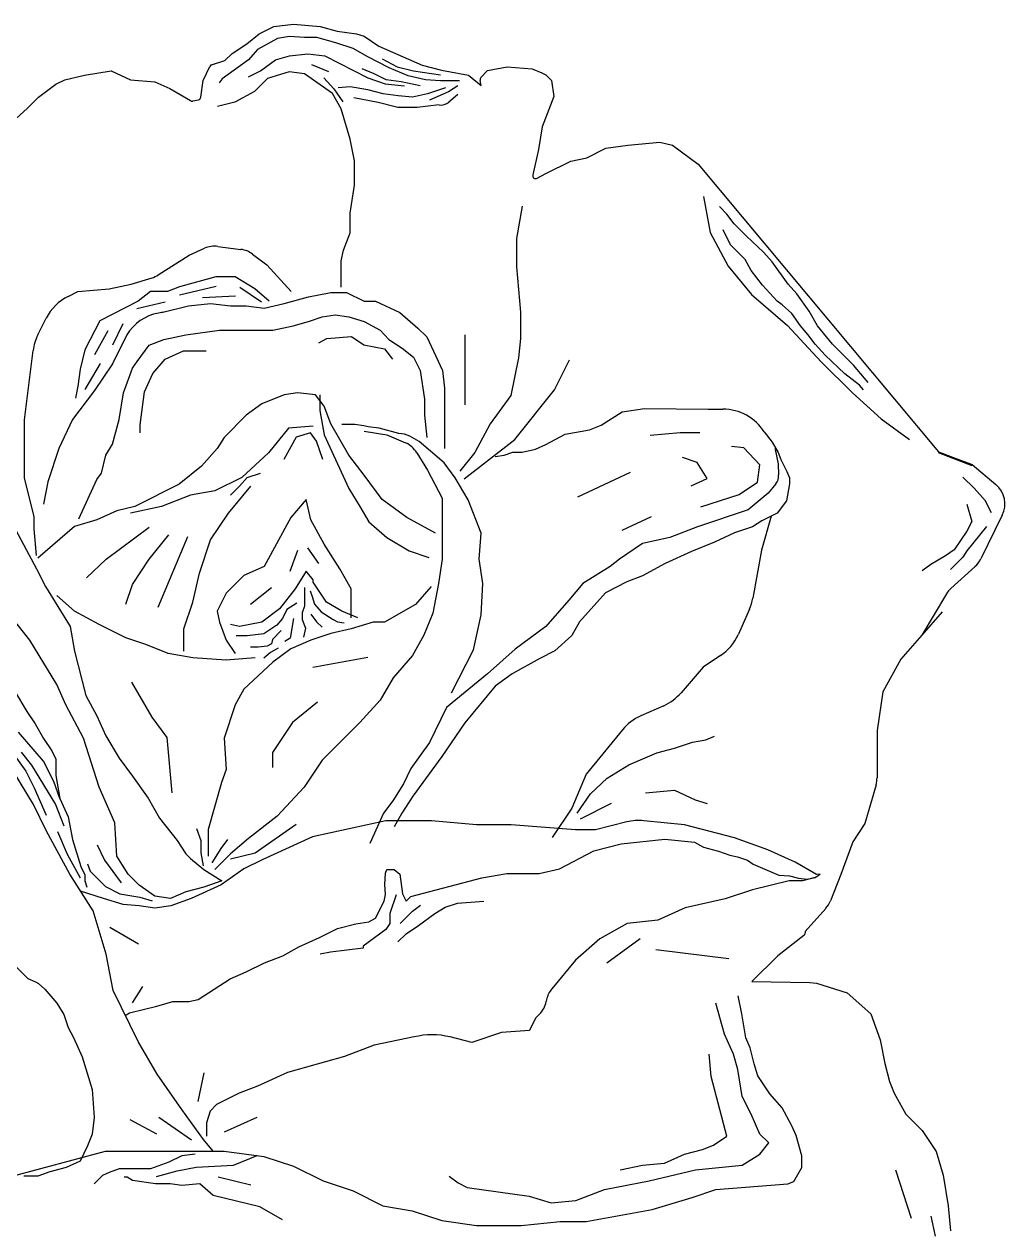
# Model space of a CAD drawing. Extents: x 0 to 2.83, y 0 to 4.95.
# Drawn here: x 1.059 to 2.656, y 2.834 to 4.798 of the extents above; entities that cross this region are included whole.
import ezdxf

# ---------------------------------------------------------------- set-up
doc = ezdxf.new("R2010")
doc.units = 0
doc.layers.add('WHITE', color=7, linetype='CONTINUOUS')

msp = doc.modelspace()

# ---------------------------------------------------------------- linework, layer by layer
at = {"layer": 'WHITE', "linetype": 'CONTINUOUS'}
for p, q in [((1.442, 4.7821), (1.465999, 4.793799)), ((1.465999, 4.793799), (1.4979, 4.7979)), ((1.4979, 4.7979), (1.541499, 4.7939)), ((1.541499, 4.7939), (1.5691, 4.7863)), ((1.4219, 4.765999), (1.442, 4.7821)), ((1.472, 4.7744), (1.4392, 4.7564)), ((1.4916, 4.777599), (1.472, 4.7744)), ((1.516, 4.776), (1.4916, 4.777599)), ((1.536, 4.776), (1.516, 4.776)), ((1.566799, 4.7676), (1.536, 4.776)), ((1.5691, 4.7863), (1.6007, 4.782199)), ((1.6007, 4.782199), (1.613, 4.7782)), ((1.613, 4.7782), (1.6367, 4.7621)), ((1.3982, 4.750299), (1.4219, 4.765999)), ((1.4392, 4.7564), (1.424399, 4.739999)), ((1.594799, 4.757999), (1.566799, 4.7676)), ((1.619199, 4.7448), (1.594799, 4.757999)), ((1.6367, 4.7621), (1.707299, 4.730999)), ((1.3645, 4.7315), (1.386399, 4.7385)), ((1.424399, 4.739999), (1.381999, 4.708799)), ((1.386399, 4.7385), (1.3982, 4.750299)), ((1.444, 4.722), (1.468799, 4.739999)), ((1.468799, 4.739999), (1.4916, 4.746399)), ((1.4916, 4.746399), (1.521199, 4.749599)), ((1.521199, 4.749599), (1.548799, 4.746399)), ((1.548799, 4.746399), (1.619199, 4.7104)), ((1.653599, 4.726799), (1.619199, 4.7448)), ((1.6424, 4.7416), (1.6668, 4.7284)), ((1.1259, 4.707399), (1.157699, 4.7147)), ((1.157699, 4.7147), (1.200999, 4.722)), ((1.200999, 4.722), (1.2328, 4.707399)), ((1.3506, 4.705999), (1.3616, 4.728899)), ((1.424399, 4.711999), (1.444, 4.722)), ((1.4908, 4.720399), (1.4556, 4.709599)), ((1.515599, 4.7168), (1.4908, 4.720399)), ((1.561599, 4.6848), (1.515599, 4.7168)), ((1.5556, 4.720399), (1.5276, 4.731599)), ((1.629199, 4.717199), (1.609599, 4.7252)), ((1.6488, 4.7072), (1.629199, 4.717199)), ((1.6848, 4.7136), (1.653599, 4.726799)), ((1.6668, 4.7284), (1.693199, 4.722)), ((1.693199, 4.722), (1.7372, 4.715199)), ((1.707299, 4.730999), (1.7387, 4.7231)), ((1.7387, 4.7231), (1.7826, 4.715)), ((1.7826, 4.715), (1.8033, 4.697899)), ((1.802999, 4.7108), (1.814, 4.722199)), ((1.814, 4.722199), (1.8459, 4.7283)), ((1.8459, 4.7283), (1.886399, 4.7251)), ((1.886399, 4.7251), (1.902199, 4.7189)), ((1.902199, 4.7189), (1.908499, 4.7156)), ((1.908499, 4.7156), (1.9182, 4.7059)), ((1.082599, 4.6788), (1.111199, 4.700099)), ((1.111199, 4.700099), (1.1259, 4.707399)), ((1.2328, 4.707399), (1.271999, 4.7038)), ((1.271999, 4.7038), (1.2967, 4.693299)), ((1.3471, 4.6792), (1.3506, 4.705999)), ((1.381999, 4.708799), (1.376799, 4.7024)), ((1.4556, 4.709599), (1.434399, 4.688399)), ((1.547199, 4.7104), (1.563599, 4.692399)), ((1.59, 4.6956), (1.570399, 4.693999)), ((1.619199, 4.6908), (1.59, 4.6956)), ((1.619199, 4.7104), (1.647199, 4.700799)), ((1.647199, 4.700799), (1.6784, 4.697599)), ((1.6732, 4.703999), (1.6488, 4.7072)), ((1.704399, 4.697599), (1.6732, 4.703999)), ((1.7128, 4.7072), (1.6848, 4.7136)), ((1.7372, 4.705599), (1.7128, 4.7072)), ((1.768399, 4.705599), (1.7372, 4.705599)), ((1.7652, 4.697599), (1.750399, 4.6876)), ((1.8033, 4.697899), (1.801699, 4.706299)), ((1.9182, 4.7059), (1.921599, 4.6802)), ((1.0649, 4.661099), (1.082599, 4.6788)), ((1.2967, 4.693299), (1.330199, 4.673399)), ((1.434399, 4.688399), (1.4024, 4.6708)), ((1.5756, 4.659999), (1.561599, 4.6848)), ((1.563599, 4.692399), (1.5784, 4.671199)), ((1.636, 4.6704), (1.5964, 4.677999)), ((1.644, 4.6844), (1.619199, 4.6908)), ((1.6684, 4.6812), (1.644, 4.6844)), ((1.691599, 4.6792), (1.6684, 4.6812)), ((1.715999, 4.6844), (1.691599, 4.6792)), ((1.745599, 4.693999), (1.715999, 4.6844)), ((1.750399, 4.6876), (1.7192, 4.674399)), ((1.765599, 4.683599), (1.7508, 4.6708)), ((1.921599, 4.6802), (1.902999, 4.630799)), ((1.0273, 4.6269), (1.0649, 4.661099)), ((1.333799, 4.6728), (1.343199, 4.6749)), ((1.4024, 4.6708), (1.373999, 4.663599)), ((1.59, 4.6104), (1.5756, 4.659999)), ((1.6676, 4.662399), (1.636, 4.6704)), ((1.6992, 4.662399), (1.6676, 4.662399)), ((1.7352, 4.666399), (1.6992, 4.662399)), ((1.902999, 4.630799), (1.8966, 4.594099)), ((1.5972, 4.5752), (1.59, 4.6104)), ((2.0064, 4.595799), (2.0422, 4.601099)), ((2.0422, 4.601099), (2.094099, 4.605899)), ((2.094099, 4.605899), (2.115099, 4.600999)), ((2.115099, 4.600999), (2.156699, 4.5699)), ((1.8966, 4.594099), (1.8874, 4.552499)), ((1.949499, 4.574999), (1.975499, 4.5802)), ((1.975499, 4.5802), (2.0064, 4.595799)), ((1.5972, 4.535999), (1.5972, 4.5752)), ((1.908499, 4.554599), (1.949499, 4.574999)), ((2.156699, 4.5699), (2.548099, 4.101699)), ((1.8946, 4.546999), (1.908499, 4.554599)), ((1.59, 4.490399), (1.5972, 4.535999)), ((1.870399, 4.501599), (1.861199, 4.4492)), ((2.1656, 4.517199), (2.176, 4.458799)), ((2.2032, 4.4888), (2.1912, 4.5008)), ((1.59, 4.458399), (1.59, 4.490399)), ((2.215199, 4.472799), (2.2032, 4.4888)), ((2.209199, 4.438799), (2.1972, 4.4628)), ((2.235199, 4.452799), (2.215199, 4.472799)), ((1.5792, 4.429999), (1.59, 4.458399)), ((1.861199, 4.4492), (1.861199, 4.4028)), ((2.176, 4.458799), (2.2056, 4.403999)), ((2.2632, 4.426799), (2.235199, 4.452799)), ((1.2776, 4.389599), (1.327999, 4.421999)), ((1.327999, 4.421999), (1.353199, 4.433199)), ((1.374799, 4.435999), (1.4124, 4.4312)), ((1.4312, 4.4236), (1.454399, 4.406)), ((1.5756, 4.412399), (1.5792, 4.429999)), ((2.2332, 4.4148), (2.209199, 4.438799)), ((2.277199, 4.410799), (2.2632, 4.426799)), ((1.454399, 4.406), (1.493999, 4.3628)), ((1.5756, 4.369999), (1.5756, 4.412399)), ((1.861199, 4.4028), (1.867599, 4.3288)), ((2.2056, 4.403999), (2.243599, 4.3576)), ((2.2432, 4.3968), (2.2332, 4.4148)), ((2.3032, 4.3748), (2.277199, 4.410799)), ((1.2336, 4.3744), (1.2676, 4.384799)), ((1.3716, 4.3864), (1.312399, 4.370399)), ((1.4032, 4.3864), (1.3716, 4.3864)), ((1.4348, 4.366799), (1.4032, 4.3864)), ((2.261199, 4.372799), (2.2432, 4.3968)), ((1.131199, 4.3548), (1.1468, 4.3628)), ((1.1468, 4.3628), (1.197999, 4.366799)), ((1.197999, 4.366799), (1.2336, 4.3744)), ((1.2652, 4.3628), (1.2452, 4.346799)), ((1.292799, 4.3628), (1.2652, 4.3628)), ((1.312399, 4.370399), (1.292799, 4.3628)), ((1.312399, 4.3572), (1.371999, 4.3716)), ((1.410799, 4.369999), (1.445999, 4.3456)), ((1.4584, 4.346799), (1.4348, 4.366799)), ((1.5224, 4.354), (1.558799, 4.361199)), ((1.558799, 4.361199), (1.5844, 4.361199)), ((1.5844, 4.361199), (1.613199, 4.346799)), ((2.2852, 4.346799), (2.261199, 4.372799)), ((2.317199, 4.358799), (2.3032, 4.3748)), ((1.2452, 4.346799), (1.182399, 4.315199)), ((1.242799, 4.335199), (1.289199, 4.3456)), ((1.326799, 4.3392), (1.3628, 4.3432)), ((1.35, 4.352799), (1.403599, 4.355599)), ((1.3628, 4.3432), (1.395599, 4.3392)), ((1.45, 4.335599), (1.4828, 4.3432)), ((1.4828, 4.3432), (1.5224, 4.354)), ((1.613199, 4.346799), (1.6316, 4.346799)), ((1.6316, 4.346799), (1.6712, 4.3284)), ((2.243599, 4.3576), (2.3024, 4.307199)), ((2.2932, 4.340799), (2.2852, 4.346799)), ((2.337199, 4.3308), (2.317199, 4.358799)), ((1.2832, 4.3284), (1.326799, 4.3392)), ((1.395599, 4.3392), (1.420799, 4.3392)), ((1.420799, 4.3392), (1.45, 4.335599)), ((1.544399, 4.321199), (1.565999, 4.3248)), ((1.565999, 4.3248), (1.588, 4.321199)), ((1.6712, 4.3284), (1.700399, 4.303199)), ((1.867599, 4.3288), (1.867599, 4.285999)), ((2.3092, 4.326799), (2.2932, 4.340799)), ((2.323199, 4.306799), (2.3092, 4.326799)), ((2.3512, 4.306799), (2.337199, 4.3308)), ((1.081599, 4.291999), (1.095199, 4.3192)), ((1.182399, 4.315199), (1.1584, 4.268)), ((1.2036, 4.276), (1.2208, 4.3108)), ((1.4644, 4.2996), (1.4972, 4.306799)), ((1.4972, 4.306799), (1.5224, 4.314)), ((1.5224, 4.314), (1.544399, 4.321199)), ((1.588, 4.321199), (1.613199, 4.314)), ((1.613199, 4.314), (1.6388, 4.2996)), ((1.700399, 4.303199), (1.7148, 4.288799)), ((2.3024, 4.307199), (2.357199, 4.248)), ((2.3352, 4.292799), (2.323199, 4.306799)), ((2.3752, 4.2768), (2.3512, 4.306799)), ((1.174399, 4.26), (1.1964, 4.2992)), ((1.226799, 4.291999), (1.203199, 4.2452)), ((1.263, 4.2753), (1.2868, 4.2848)), ((1.2868, 4.2848), (1.3228, 4.292399)), ((1.3228, 4.292399), (1.377599, 4.2996)), ((1.377599, 4.2996), (1.4644, 4.2996)), ((1.539199, 4.2792), (1.552399, 4.285999)), ((1.552399, 4.285999), (1.592399, 4.289199)), ((1.592399, 4.289199), (1.6124, 4.276)), ((1.6388, 4.2996), (1.6532, 4.2848)), ((1.6532, 4.2848), (1.6748, 4.2704)), ((1.7148, 4.288799), (1.740399, 4.234)), ((1.7768, 4.291999), (1.7768, 4.1784)), ((1.867599, 4.285999), (1.8644, 4.254799)), ((2.347199, 4.2768), (2.3352, 4.292799)), ((1.059999, 4.1536), (1.074, 4.266399)), ((1.1584, 4.268), (1.150799, 4.2364)), ((1.243199, 4.248799), (1.263, 4.2753)), ((1.2888, 4.252399), (1.318799, 4.265999)), ((1.318799, 4.265999), (1.355599, 4.265999)), ((1.6124, 4.276), (1.646, 4.269199)), ((1.646, 4.269199), (1.659199, 4.252399)), ((1.6748, 4.2704), (1.693199, 4.256)), ((2.363199, 4.2588), (2.347199, 4.2768)), ((2.4096, 4.2428), (2.3752, 4.2768)), ((1.1832, 4.2456), (1.1584, 4.203199)), ((1.203199, 4.2452), (1.174, 4.2016)), ((1.235999, 4.237999), (1.243199, 4.248799)), ((1.2688, 4.229199), (1.2888, 4.252399)), ((1.693199, 4.256), (1.703999, 4.234)), ((1.8644, 4.254799), (1.851999, 4.1932)), ((1.922799, 4.202799), (1.947199, 4.2512)), ((2.357199, 4.248), (2.407999, 4.197599)), ((2.3956, 4.2284), (2.363199, 4.2588)), ((1.150799, 4.2364), (1.1468, 4.208799)), ((1.221199, 4.197999), (1.235999, 4.237999)), ((1.2552, 4.1992), (1.2688, 4.229199)), ((1.703999, 4.234), (1.711199, 4.1872)), ((1.740399, 4.234), (1.743999, 4.2052)), ((2.4196, 4.2104), (2.3956, 4.2284)), ((2.433599, 4.214399), (2.4096, 4.2428)), ((1.1468, 4.208799), (1.142799, 4.189199)), ((1.743999, 4.2052), (1.743999, 4.1072)), ((2.4256, 4.2024), (2.4196, 4.2104)), ((1.174, 4.2016), (1.138, 4.154399)), ((1.213999, 4.154399), (1.221199, 4.197999)), ((1.248399, 4.145599), (1.2552, 4.1992)), ((1.4828, 4.194399), (1.4464, 4.179999)), ((1.5044, 4.197999), (1.4828, 4.194399)), ((1.533599, 4.194399), (1.5044, 4.197999)), ((1.547999, 4.176), (1.533599, 4.194399)), ((1.540799, 4.194399), (1.540799, 4.168799)), ((1.711199, 4.1872), (1.711199, 4.1616)), ((1.851999, 4.1932), (1.817999, 4.1472)), ((1.858, 4.1216), (1.922799, 4.202799)), ((2.407999, 4.197599), (2.4544, 4.1552)), ((1.4464, 4.179999), (1.420799, 4.1616)), ((1.540799, 4.168799), (1.547999, 4.129199)), ((1.558799, 4.1472), (1.547999, 4.176)), ((1.9988, 4.145199), (2.0332, 4.1668)), ((2.0332, 4.1668), (2.0696, 4.171999)), ((2.0696, 4.171999), (2.1728, 4.171199)), ((2.1728, 4.171199), (2.196799, 4.171199)), ((1.059999, 4.059199), (1.059999, 4.1536)), ((1.138, 4.154399), (1.116, 4.1072)), ((1.203199, 4.114399), (1.213999, 4.154399)), ((1.248399, 4.1324), (1.248399, 4.145599)), ((1.420799, 4.1616), (1.384799, 4.125199)), ((1.588, 4.096399), (1.558799, 4.1472)), ((1.598, 4.145999), (1.576799, 4.145999)), ((1.6124, 4.144), (1.598, 4.145999)), ((1.711199, 4.1616), (1.7148, 4.125199)), ((1.817999, 4.1472), (1.7932, 4.1008)), ((1.979599, 4.137599), (1.9988, 4.145199)), ((2.4544, 4.1552), (2.500799, 4.1216)), ((1.384799, 4.125199), (1.3736, 4.1072)), ((1.49, 4.139999), (1.4572, 4.099999)), ((1.5024, 4.125599), (1.482399, 4.0892)), ((1.529999, 4.143599), (1.49, 4.139999)), ((1.525599, 4.1324), (1.5024, 4.125599)), ((1.535599, 4.1188), (1.525599, 4.1324)), ((1.547999, 4.129199), (1.588, 4.041999)), ((1.6196, 4.142399), (1.6124, 4.144)), ((1.613199, 4.1352), (1.6496, 4.129199)), ((1.637599, 4.140399), (1.6196, 4.142399)), ((1.6696, 4.131599), (1.637599, 4.140399)), ((1.6496, 4.129199), (1.679999, 4.116399)), ((1.702399, 4.1184), (1.687199, 4.1272)), ((1.9088, 4.113599), (1.9404, 4.1304)), ((1.9404, 4.1304), (1.979599, 4.137599)), ((2.127199, 4.1324), (2.078799, 4.128399)), ((2.159199, 4.1324), (2.127199, 4.1324)), ((2.2644, 4.133999), (2.277199, 4.117199)), ((1.116, 4.1072), (1.098, 4.0528)), ((1.192399, 4.096399), (1.203199, 4.114399)), ((1.3736, 4.1072), (1.348399, 4.0784)), ((1.5456, 4.0892), (1.535599, 4.1188)), ((1.743199, 4.084), (1.702399, 4.1184)), ((1.775599, 4.058), (1.858, 4.1216)), ((1.87, 4.1012), (1.891999, 4.105999)), ((1.891999, 4.105999), (1.9088, 4.113599)), ((2.231199, 4.108399), (2.211199, 4.1104)), ((2.2572, 4.080399), (2.231199, 4.108399)), ((2.277199, 4.117199), (2.286799, 4.100399)), ((2.282, 4.1096), (2.282, 4.105599)), ((2.282, 4.105599), (2.287199, 4.082399)), ((1.185199, 4.0672), (1.192399, 4.096399)), ((1.4572, 4.099999), (1.413599, 4.059999)), ((1.613199, 4.0636), (1.588, 4.096399)), ((1.698799, 4.099999), (1.715999, 4.071599)), ((1.7932, 4.1008), (1.7688, 4.07)), ((1.8264, 4.093999), (1.8408, 4.096399)), ((1.8408, 4.096399), (1.8552, 4.1012)), ((1.8552, 4.1012), (1.87, 4.1012)), ((2.1552, 4.0844), (2.1312, 4.0924)), ((2.286799, 4.100399), (2.291199, 4.0892)), ((2.291199, 4.0892), (2.3008, 4.0696)), ((2.547199, 4.100399), (2.601999, 4.079599)), ((2.548099, 4.101699), (2.574899, 4.0914)), ((2.574899, 4.0914), (2.602799, 4.0809)), ((1.177999, 4.056399), (1.185199, 4.0672)), ((1.348399, 4.0784), (1.312, 4.0492)), ((1.422399, 4.059999), (1.444, 4.0668)), ((1.715999, 4.071599), (1.74, 4.0264)), ((1.761199, 4.059599), (1.743199, 4.084)), ((1.9608, 4.028399), (2.046799, 4.068399)), ((2.1712, 4.0584), (2.1552, 4.0844)), ((2.2532, 4.0524), (2.2572, 4.080399)), ((2.287199, 4.082399), (2.2876, 4.064)), ((2.3008, 4.0696), (2.3052, 4.059199)), ((2.602799, 4.0809), (2.6414, 4.0485)), ((1.0756, 3.996), (1.059999, 4.059199)), ((1.098, 4.0528), (1.0908, 4.016399)), ((1.148399, 3.992399), (1.177999, 4.056399)), ((1.312, 4.0492), (1.239599, 4.0128)), ((1.413599, 4.059999), (1.37, 4.0384)), ((1.409999, 4.045599), (1.422399, 4.059999)), ((1.6424, 4.024), (1.613199, 4.0636)), ((1.7824, 4.0236), (1.761199, 4.059599)), ((2.1452, 4.0464), (2.1712, 4.0584)), ((2.2232, 4.0324), (2.2532, 4.0524)), ((2.2832, 4.0496), (2.2704, 4.034399)), ((2.3052, 4.0496), (2.3004, 4.021999)), ((2.3052, 4.059199), (2.3052, 4.0496)), ((2.605999, 4.042399), (2.587599, 4.0604)), ((1.33, 4.031199), (1.2832, 4.0128)), ((1.37, 4.0384), (1.33, 4.031199)), ((1.391999, 4.001999), (1.4284, 4.045599)), ((1.395599, 4.031199), (1.409999, 4.045599)), ((1.588, 4.041999), (1.605999, 4.0128)), ((2.1612, 4.0124), (2.2232, 4.0324)), ((2.2704, 4.034399), (2.237999, 4.007199)), ((2.624, 4.022399), (2.605999, 4.042399)), ((1.239599, 4.0128), (1.210399, 4.005599)), ((1.2832, 4.0128), (1.232399, 4.001999)), ((1.5188, 4.024), (1.4936, 3.9948)), ((1.526, 3.991199), (1.5188, 4.024)), ((1.605999, 4.0128), (1.620399, 3.9876)), ((1.682399, 3.9948), (1.6424, 4.024)), ((1.74, 4.0264), (1.74, 3.9268)), ((1.803599, 3.969199), (1.7824, 4.0236)), ((2.237999, 4.007199), (2.1556, 3.979599)), ((2.3004, 4.021999), (2.2852, 4.001999)), ((2.594, 4.016399), (2.601999, 3.988399)), ((2.634, 4.002399), (2.624, 4.022399)), ((1.032799, 3.998399), (1.079599, 3.9112)), ((1.0756, 3.976399), (1.0756, 3.996)), ((1.177999, 3.991199), (1.1416, 3.9804)), ((1.210399, 4.005599), (1.177999, 3.991199)), ((1.3628, 3.9584), (1.391999, 4.001999)), ((1.4936, 3.9948), (1.45, 3.914799)), ((1.547999, 3.9512), (1.526, 3.991199)), ((1.620399, 3.9876), (1.6496, 3.961999)), ((1.7292, 3.969199), (1.682399, 3.9948)), ((2.032799, 3.9744), (2.0808, 3.9964)), ((2.2604, 3.989599), (2.245199, 3.979599)), ((2.275599, 3.996799), (2.259999, 3.9416)), ((2.2852, 4.001999), (2.2604, 3.989599)), ((2.601999, 3.988399), (2.594, 3.972399)), ((2.6517, 3.9985), (2.616699, 3.927299)), ((1.079599, 3.9328), (1.0756, 3.976399)), ((1.1416, 3.9804), (1.081599, 3.9288)), ((1.193199, 3.9272), (1.2632, 3.979199)), ((1.8004, 3.9268), (1.803599, 3.969199)), ((2.1556, 3.979599), (2.1108, 3.962399)), ((2.2156, 3.969599), (2.183199, 3.954799)), ((2.245199, 3.979599), (2.2156, 3.969599)), ((2.594, 3.972399), (2.5736, 3.942399)), ((2.625999, 3.9804), (2.594, 3.940399)), ((1.2632, 3.9272), (1.295199, 3.966799)), ((1.3256, 3.9632), (1.277199, 3.8484)), ((1.344799, 3.904), (1.3628, 3.9584)), ((1.573199, 3.9112), (1.547999, 3.9512)), ((1.6496, 3.961999), (1.685999, 3.940399)), ((2.065999, 3.952399), (2.028399, 3.9272)), ((2.1108, 3.962399), (2.065999, 3.952399)), ((2.183199, 3.954799), (2.1456, 3.939599)), ((1.4924, 3.907599), (1.504799, 3.9416)), ((1.539199, 3.92), (1.521199, 3.945199)), ((1.685999, 3.940399), (1.7184, 3.9296)), ((2.1456, 3.939599), (2.103199, 3.92)), ((2.259999, 3.9416), (2.245599, 3.8636)), ((2.5596, 3.932399), (2.535599, 3.9184)), ((2.5736, 3.942399), (2.5596, 3.932399)), ((2.587599, 3.930399), (2.5676, 3.910399)), ((2.594, 3.940399), (2.587599, 3.930399)), ((1.079599, 3.9112), (1.0944, 3.8824)), ((1.160799, 3.8968), (1.193199, 3.9272)), ((1.235999, 3.885999), (1.2632, 3.9272)), ((1.45, 3.914799), (1.417199, 3.900399)), ((1.591599, 3.878799), (1.573199, 3.9112)), ((1.74, 3.9268), (1.733999, 3.887599)), ((1.806399, 3.887599), (1.8004, 3.9268)), ((2.0136, 3.914799), (1.968799, 3.887599)), ((2.028399, 3.9272), (2.0136, 3.914799)), ((2.103199, 3.92), (2.065999, 3.9)), ((2.535599, 3.9184), (2.5216, 3.907999)), ((2.607399, 3.914799), (2.5683, 3.879499)), ((1.333999, 3.8568), (1.344799, 3.904)), ((1.417199, 3.900399), (1.388399, 3.871599)), ((1.5188, 3.907599), (1.5008, 3.878799)), ((1.529999, 3.893199), (1.5188, 3.907599)), ((1.529999, 3.8896), (1.529999, 3.893199)), ((1.551599, 3.8568), (1.529999, 3.8896)), ((2.0408, 3.89), (2.006, 3.8724)), ((2.065999, 3.9), (2.0408, 3.89)), ((1.0944, 3.8824), (1.1344, 3.817199)), ((1.2252, 3.854), (1.235999, 3.885999)), ((1.388399, 3.871599), (1.3736, 3.8424)), ((1.427999, 3.854), (1.462, 3.8808)), ((1.5008, 3.878799), (1.4752, 3.845999)), ((1.515599, 3.8808), (1.515599, 3.850399)), ((1.524799, 3.8752), (1.528399, 3.8664)), ((1.591599, 3.831599), (1.591599, 3.878799)), ((1.722, 3.8824), (1.696799, 3.853199)), ((1.733999, 3.887599), (1.724799, 3.8392)), ((1.803599, 3.8364), (1.806399, 3.887599)), ((1.968799, 3.887599), (1.945999, 3.859999)), ((2.006, 3.8724), (1.9636, 3.8252)), ((2.561199, 3.870699), (2.5208, 3.803499)), ((1.1416, 3.8424), (1.1124, 3.868)), ((1.3192, 3.8136), (1.333999, 3.8568)), ((1.5032, 3.8556), (1.4872, 3.844799)), ((1.515599, 3.850399), (1.511999, 3.8396)), ((1.528399, 3.8664), (1.531999, 3.854)), ((1.531999, 3.854), (1.542799, 3.8412)), ((1.576799, 3.8424), (1.551599, 3.8568)), ((1.696799, 3.853199), (1.646, 3.824399)), ((1.945999, 3.859999), (1.9088, 3.8176)), ((1.068799, 3.7952), (1.039999, 3.831599)), ((1.181599, 3.8208), (1.1416, 3.8424)), ((1.3736, 3.8424), (1.377599, 3.824399)), ((1.4752, 3.845999), (1.4464, 3.824399)), ((1.48, 3.830399), (1.4708, 3.8196)), ((1.4872, 3.844799), (1.48, 3.830399)), ((1.498, 3.830399), (1.4924, 3.798399)), ((1.511999, 3.8396), (1.511999, 3.828799)), ((1.526399, 3.837599), (1.535599, 3.8252)), ((1.542799, 3.8412), (1.562399, 3.828799)), ((1.602399, 3.831599), (1.576799, 3.8424)), ((1.724799, 3.8392), (1.71, 3.8032)), ((1.7912, 3.7792), (1.803599, 3.8364)), ((2.24, 3.845599), (2.2216, 3.803999)), ((2.5538, 3.841099), (2.5208, 3.803499)), ((1.1344, 3.817199), (1.1416, 3.777199)), ((1.224799, 3.798799), (1.181599, 3.8208)), ((1.3192, 3.777199), (1.3192, 3.8136)), ((1.377599, 3.824399), (1.388399, 3.7952)), ((1.409999, 3.817199), (1.395599, 3.8208)), ((1.4464, 3.824399), (1.409999, 3.817199)), ((1.4708, 3.8196), (1.449599, 3.805599)), ((1.478, 3.8108), (1.4636, 3.7964)), ((1.511999, 3.828799), (1.5176, 3.814399)), ((1.5176, 3.814399), (1.514, 3.799999)), ((1.535599, 3.8252), (1.544399, 3.8164)), ((1.591599, 3.8136), (1.558799, 3.805999)), ((1.562399, 3.828799), (1.569599, 3.8252)), ((1.569599, 3.8252), (1.580399, 3.823199)), ((1.627599, 3.824399), (1.591599, 3.8136)), ((1.646, 3.824399), (1.627599, 3.824399)), ((1.9088, 3.8176), (1.8588, 3.7804)), ((1.9636, 3.8252), (1.9512, 3.802799)), ((1.1124, 3.7228), (1.068799, 3.7952)), ((1.257599, 3.788), (1.224799, 3.798799)), ((1.388399, 3.7952), (1.402799, 3.7736)), ((1.422399, 3.802), (1.4048, 3.802)), ((1.449599, 3.805599), (1.422399, 3.802)), ((1.4636, 3.7964), (1.462, 3.7892)), ((1.4924, 3.798399), (1.4836, 3.792799)), ((1.526, 3.7952), (1.4936, 3.7808)), ((1.558799, 3.805999), (1.526, 3.7952)), ((1.71, 3.8032), (1.691599, 3.769999)), ((1.9512, 3.802799), (1.923599, 3.778)), ((2.5208, 3.803499), (2.486399, 3.7643)), ((1.1416, 3.777199), (1.1596, 3.704799)), ((1.294, 3.7736), (1.257599, 3.788)), ((1.333999, 3.7664), (1.294, 3.7736)), ((1.4404, 3.783999), (1.427999, 3.783999)), ((1.4548, 3.785599), (1.4404, 3.783999)), ((1.460399, 3.775199), (1.449599, 3.766)), ((1.462, 3.7892), (1.4548, 3.785599)), ((1.4728, 3.782), (1.460399, 3.775199)), ((1.4936, 3.7808), (1.4644, 3.7592)), ((1.7552, 3.709599), (1.7912, 3.7792)), ((1.8588, 3.7804), (1.814, 3.7404)), ((1.923599, 3.778), (1.8988, 3.765199)), ((1.388399, 3.762799), (1.333999, 3.7664)), ((1.4356, 3.7664), (1.388399, 3.762799)), ((1.4644, 3.7592), (1.417199, 3.7156)), ((1.529199, 3.751199), (1.619199, 3.7676)), ((1.691599, 3.769999), (1.6604, 3.733599)), ((1.8988, 3.765199), (1.853999, 3.7404)), ((2.1928, 3.769999), (2.164799, 3.751199)), ((2.486399, 3.7643), (2.4574, 3.7111)), ((1.6604, 3.733599), (1.6388, 3.697599)), ((1.814, 3.7404), (1.746799, 3.6856)), ((1.853999, 3.7404), (1.8264, 3.7204)), ((2.164799, 3.751199), (2.128799, 3.709599)), ((1.043599, 3.7128), (1.063599, 3.679199)), ((1.1272, 3.69), (1.1124, 3.7228)), ((1.2676, 3.6696), (1.234799, 3.726799)), ((1.417199, 3.7156), (1.402799, 3.69)), ((1.8264, 3.7204), (1.7768, 3.660799)), ((1.1596, 3.704799), (1.177999, 3.671999)), ((1.537199, 3.694), (1.496399, 3.6612)), ((1.6388, 3.697599), (1.605999, 3.6612)), ((2.4574, 3.7111), (2.4479, 3.6479)), ((1.063599, 3.679199), (1.0772, 3.658799)), ((1.156, 3.6356), (1.1272, 3.69)), ((1.402799, 3.69), (1.384799, 3.6356)), ((1.746799, 3.6856), (1.7192, 3.6284)), ((2.1008, 3.6884), (2.063199, 3.671999)), ((1.0772, 3.658799), (1.0908, 3.6352)), ((1.177999, 3.671999), (1.192399, 3.639199)), ((1.292, 3.6368), (1.2676, 3.6696)), ((1.496399, 3.6612), (1.4636, 3.6124)), ((1.605999, 3.6612), (1.544399, 3.5996)), ((1.7768, 3.660799), (1.739199, 3.605999)), ((1.0908, 3.5984), (1.0504, 3.6456)), ((1.0908, 3.6352), (1.1044, 3.6152)), ((1.181599, 3.555999), (1.156, 3.6356)), ((1.192399, 3.639199), (1.213999, 3.603199)), ((1.3004, 3.546799), (1.292, 3.6368)), ((1.384799, 3.6356), (1.388399, 3.5848)), ((2.0336, 3.649199), (1.9744, 3.5768)), ((2.169199, 3.6328), (2.183199, 3.638799)), ((2.4479, 3.6479), (2.4479, 3.571199)), ((1.1044, 3.6152), (1.1108, 3.601599)), ((1.7192, 3.6284), (1.6892, 3.585999)), ((2.0892, 3.611599), (2.1184, 3.619199)), ((2.1184, 3.619199), (2.147599, 3.629199)), ((2.147599, 3.629199), (2.169199, 3.6328)), ((1.042799, 3.6092), (1.062, 3.582)), ((1.054399, 3.612799), (1.071599, 3.591599)), ((1.107599, 3.5648), (1.0908, 3.5984)), ((1.1108, 3.601599), (1.1108, 3.5748)), ((1.213999, 3.603199), (1.235999, 3.573999)), ((1.4636, 3.6124), (1.4636, 3.587599)), ((1.544399, 3.5996), (1.5152, 3.555999)), ((1.739199, 3.605999), (1.692, 3.541199)), ((2.043999, 3.592), (2.0892, 3.611599)), ((1.074399, 3.5276), (1.042, 3.581599)), ((1.062, 3.582), (1.0756, 3.5548)), ((1.071599, 3.591599), (1.110399, 3.5276)), ((1.388399, 3.5848), (1.3808, 3.563199)), ((1.6892, 3.585999), (1.6768, 3.561199)), ((1.9744, 3.5768), (1.950799, 3.5216)), ((2.0088, 3.570399), (2.043999, 3.592)), ((1.117599, 3.5376), (1.107599, 3.5648)), ((1.1108, 3.5748), (1.117599, 3.5376)), ((1.206799, 3.497999), (1.181599, 3.555999)), ((1.235999, 3.573999), (1.261199, 3.538)), ((1.3808, 3.563199), (1.3592, 3.486799)), ((1.5152, 3.555999), (1.4716, 3.5088)), ((1.6768, 3.561199), (1.6596, 3.5336)), ((1.981199, 3.5448), (2.0088, 3.570399)), ((2.4463, 3.559799), (2.4282, 3.496599)), ((1.0756, 3.5548), (1.095199, 3.5104)), ((1.117599, 3.5376), (1.131199, 3.5076)), ((1.261199, 3.538), (1.2796, 3.505199)), ((1.692, 3.541199), (1.674399, 3.5136)), ((1.959599, 3.5136), (1.981199, 3.5448)), ((2.071199, 3.546799), (2.1184, 3.5508)), ((2.1184, 3.5508), (2.151599, 3.5352)), ((1.095999, 3.4844), (1.074399, 3.5276)), ((1.110399, 3.5276), (1.123999, 3.492799)), ((1.6596, 3.5336), (1.6444, 3.5136)), ((1.950799, 3.5216), (1.918799, 3.473999)), ((2.015199, 3.5292), (1.9648, 3.503999)), ((2.151599, 3.5352), (2.1712, 3.5292)), ((1.131199, 3.5076), (1.138, 3.4704)), ((1.210399, 3.443599), (1.206799, 3.497999)), ((1.2796, 3.505199), (1.3084, 3.4688)), ((1.4716, 3.5088), (1.424399, 3.472399)), ((1.648, 3.500799), (1.5288, 3.4748)), ((1.6444, 3.5136), (1.621999, 3.463999)), ((1.722399, 3.500799), (1.648, 3.500799)), ((1.674399, 3.5136), (1.661999, 3.491199)), ((1.796, 3.4948), (1.722399, 3.500799)), ((2.0404, 3.4992), (1.989599, 3.486399)), ((2.134399, 3.4948), (2.068, 3.5013)), ((2.4282, 3.496599), (2.4086, 3.4669)), ((1.133999, 3.414), (1.095999, 3.4844)), ((1.129999, 3.446399), (1.1144, 3.4832)), ((1.34, 3.488399), (1.3472, 3.4688)), ((1.3592, 3.486799), (1.3592, 3.443599)), ((1.5024, 3.495199), (1.4356, 3.4484)), ((1.852399, 3.4948), (1.796, 3.4948)), ((1.9572, 3.486399), (1.852399, 3.4948)), ((1.989599, 3.486399), (1.9572, 3.486399)), ((2.2156, 3.4732), (2.134399, 3.4948)), ((1.138, 3.4704), (1.1516, 3.4268)), ((1.1784, 3.461999), (1.19, 3.4368)), ((1.3084, 3.4688), (1.3228, 3.4472)), ((1.3472, 3.4688), (1.3472, 3.4488)), ((1.3904, 3.4704), (1.3796, 3.456)), ((1.424399, 3.472399), (1.395599, 3.4472)), ((1.5288, 3.4748), (1.446799, 3.437599)), ((1.986799, 3.452399), (2.031599, 3.463599)), ((2.031599, 3.463599), (2.1024, 3.471199)), ((2.1024, 3.471199), (2.150799, 3.466399)), ((2.150799, 3.466399), (2.1656, 3.4584)), ((2.1656, 3.4584), (2.189599, 3.4516)), ((2.269999, 3.453599), (2.2156, 3.4732)), ((2.4086, 3.4669), (2.388999, 3.4135)), ((1.1512, 3.407599), (1.129999, 3.446399)), ((1.2288, 3.4144), (1.210399, 3.443599)), ((1.3228, 3.4472), (1.33, 3.44)), ((1.33, 3.44), (1.351999, 3.4216)), ((1.3472, 3.4488), (1.3508, 3.427599)), ((1.3796, 3.456), (1.3652, 3.4328)), ((1.395599, 3.4472), (1.37, 3.4216)), ((1.4356, 3.4484), (1.395599, 3.4384)), ((1.446799, 3.437599), (1.417199, 3.4228)), ((1.9312, 3.4228), (1.986799, 3.452399)), ((2.189599, 3.4516), (2.2084, 3.445199)), ((2.2084, 3.445199), (2.220799, 3.442399)), ((2.220799, 3.442399), (2.236799, 3.4372)), ((2.3148, 3.433599), (2.269999, 3.453599)), ((1.1516, 3.4268), (1.157999, 3.413199)), ((1.162799, 3.430799), (1.1668, 3.419199)), ((1.1668, 3.419199), (1.192, 3.394)), ((1.19, 3.4368), (1.2172, 3.4)), ((1.351999, 3.4216), (1.381199, 3.403599)), ((1.417199, 3.4228), (1.379999, 3.3968)), ((1.6476, 3.415999), (1.649999, 3.4216)), ((1.649999, 3.4216), (1.661999, 3.4216)), ((1.661999, 3.4216), (1.670799, 3.414)), ((1.8976, 3.415199), (1.9312, 3.4228)), ((2.236799, 3.4372), (2.2464, 3.430399)), ((2.2464, 3.430399), (2.288, 3.4128)), ((2.3496, 3.413599), (2.3148, 3.433599)), ((1.171599, 3.354399), (1.133999, 3.414)), ((1.157999, 3.413199), (1.157999, 3.403199)), ((1.157999, 3.403199), (1.161599, 3.3928)), ((1.246799, 3.396399), (1.2288, 3.4144)), ((1.381199, 3.403599), (1.351999, 3.3928)), ((1.646399, 3.397599), (1.6476, 3.415999)), ((1.670799, 3.414), (1.675199, 3.3824)), ((1.688799, 3.378), (1.804399, 3.407999)), ((1.804399, 3.407999), (1.845199, 3.415199)), ((1.845199, 3.415199), (1.8976, 3.415199)), ((2.3048, 3.403599), (2.245199, 3.388799)), ((2.288, 3.4128), (2.3052, 3.4116)), ((2.3268, 3.403599), (2.3048, 3.403599)), ((2.3052, 3.4116), (2.319999, 3.407599)), ((2.319999, 3.407599), (2.3336, 3.405999)), ((2.347199, 3.408799), (2.3268, 3.403599)), ((2.3336, 3.405999), (2.347199, 3.408799)), ((2.347199, 3.408799), (2.3552, 3.4144)), ((2.3552, 3.4144), (2.3496, 3.413599)), ((2.388999, 3.4135), (2.3719, 3.370899)), ((1.188799, 3.374799), (1.1512, 3.386399)), ((1.192, 3.394), (1.215199, 3.3824)), ((1.215199, 3.3824), (1.248, 3.3768)), ((1.271999, 3.3784), (1.246799, 3.396399)), ((1.3228, 3.3856), (1.2976, 3.374399)), ((1.351999, 3.3928), (1.3228, 3.3856)), ((1.379999, 3.3968), (1.3312, 3.374399)), ((1.645599, 3.370399), (1.6476, 3.3812)), ((1.6476, 3.3812), (1.646399, 3.397599)), ((1.6648, 3.380399), (1.6548, 3.350399)), ((1.675199, 3.3824), (1.681599, 3.370399)), ((2.245199, 3.388799), (2.2004, 3.374)), ((1.2208, 3.364799), (1.188799, 3.374799)), ((1.246799, 3.362799), (1.2208, 3.364799)), ((1.2724, 3.358799), (1.246799, 3.362799)), ((1.248, 3.3768), (1.2676, 3.3708)), ((1.2976, 3.374399), (1.271999, 3.3784)), ((1.2984, 3.362799), (1.2724, 3.358799)), ((1.3312, 3.374399), (1.2984, 3.362799)), ((1.631199, 3.342799), (1.645599, 3.370399)), ((1.681599, 3.370399), (1.688799, 3.378)), ((1.691599, 3.354), (1.7048, 3.3636)), ((1.728, 3.350399), (1.744799, 3.360399)), ((1.744799, 3.360399), (1.764799, 3.367199)), ((1.764799, 3.367199), (1.807999, 3.370399)), ((2.1356, 3.3592), (2.0912, 3.3392)), ((2.2004, 3.374), (2.1356, 3.3592)), ((1.193199, 3.283999), (1.171599, 3.354399)), ((1.620399, 3.3364), (1.631199, 3.342799)), ((1.6548, 3.350399), (1.6548, 3.334)), ((1.671599, 3.334), (1.691599, 3.354)), ((1.701599, 3.330399), (1.728, 3.350399)), ((2.364399, 3.358599), (2.330699, 3.321)), ((1.245599, 3.3004), (1.198799, 3.327199)), ((1.539999, 3.311199), (1.569599, 3.325999)), ((1.569599, 3.325999), (1.599599, 3.333199)), ((1.599599, 3.333199), (1.620399, 3.3364)), ((1.648, 3.323999), (1.6116, 3.297199)), ((1.6548, 3.334), (1.648, 3.323999)), ((1.681599, 3.317199), (1.701599, 3.330399)), ((2.041199, 3.334), (1.996399, 3.3092)), ((2.0912, 3.3392), (2.041199, 3.334)), ((2.330699, 3.321), (2.330699, 3.318099)), ((1.506399, 3.296), (1.539999, 3.311199)), ((1.667999, 3.303999), (1.681599, 3.317199)), ((1.996399, 3.3092), (1.956799, 3.274399)), ((2.0624, 3.308799), (2.007999, 3.2692)), ((2.3287, 3.314199), (2.2862, 3.2813)), ((1.026399, 3.283999), (1.0656, 3.2444)), ((1.204399, 3.2248), (1.193199, 3.283999)), ((1.450799, 3.269999), (1.480399, 3.281199)), ((1.480399, 3.281199), (1.506399, 3.296)), ((1.5584, 3.287199), (1.541599, 3.283999)), ((1.6116, 3.293999), (1.5584, 3.287199)), ((1.6116, 3.297199), (1.6116, 3.293999)), ((2.206799, 3.2764), (2.087599, 3.2908)), ((2.2862, 3.2813), (2.244299, 3.239399)), ((1.420799, 3.255199), (1.450799, 3.269999)), ((1.956799, 3.274399), (1.9184, 3.2276)), ((1.0656, 3.2444), (1.077999, 3.2392)), ((1.3428, 3.2104), (1.394799, 3.243999)), ((1.394799, 3.243999), (1.420799, 3.255199)), ((1.077999, 3.2392), (1.0828, 3.236399)), ((1.0828, 3.236399), (1.093199, 3.226799)), ((1.093199, 3.226799), (1.1128, 3.2044)), ((1.244799, 3.141999), (1.204399, 3.2248)), ((1.251999, 3.2316), (1.2352, 3.204799)), ((2.244299, 3.239399), (2.3385, 3.2379)), ((2.3385, 3.2379), (2.349499, 3.2367)), ((2.349499, 3.2367), (2.3991, 3.221299)), ((1.1128, 3.2044), (1.123999, 3.1856)), ((1.275599, 3.199199), (1.301599, 3.206799)), ((1.301599, 3.206799), (1.3276, 3.206799)), ((1.3276, 3.206799), (1.3428, 3.2104)), ((1.909999, 3.21), (1.909199, 3.206799)), ((2.199599, 3.153599), (2.185199, 3.203999)), ((2.227999, 3.1868), (2.2216, 3.216)), ((2.3991, 3.221299), (2.4377, 3.186899)), ((1.123999, 3.1856), (1.131199, 3.1644)), ((1.223999, 3.1844), (1.2308, 3.1884)), ((1.2308, 3.1884), (1.275599, 3.199199)), ((1.898399, 3.186399), (1.891999, 3.18)), ((2.2344, 3.148), (2.227999, 3.1868)), ((2.4377, 3.186899), (2.453, 3.144399)), ((1.131199, 3.1644), (1.139999, 3.1484)), ((1.891999, 3.18), (1.881999, 3.16)), ((1.139999, 3.1484), (1.154, 3.1168)), ((1.694399, 3.149199), (1.629199, 3.135999)), ((1.787999, 3.140399), (1.752799, 3.149199)), ((1.8364, 3.156399), (1.787999, 3.140399)), ((1.881999, 3.16), (1.8364, 3.156399)), ((2.213999, 3.1212), (2.199599, 3.153599)), ((2.241199, 3.131599), (2.2344, 3.148)), ((2.453, 3.144399), (2.460599, 3.1063)), ((1.276, 3.088799), (1.244799, 3.141999)), ((1.629199, 3.135999), (1.5808, 3.117599)), ((2.2476, 3.1056), (2.241199, 3.131599)), ((1.154, 3.1168), (1.169999, 3.0636)), ((1.5808, 3.117599), (1.488, 3.091599)), ((2.177999, 3.0848), (2.1744, 3.1212)), ((2.221199, 3.095999), (2.213999, 3.1212)), ((2.253999, 3.085999), (2.2476, 3.1056)), ((2.460599, 3.1063), (2.4683, 3.076499)), ((1.315999, 3.031199), (1.276, 3.088799)), ((1.351999, 3.0908), (1.342, 3.044399)), ((1.488, 3.091599), (1.4392, 3.0692)), ((2.2032, 2.9876), (2.177999, 3.0848)), ((2.228399, 3.0524), (2.221199, 3.095999)), ((2.2736, 3.056799), (2.253999, 3.085999)), ((1.4392, 3.0692), (1.4096, 3.058)), ((2.4683, 3.076499), (2.475699, 3.057499)), ((1.169999, 3.0636), (1.173599, 3.017999)), ((1.4096, 3.058), (1.3724, 3.0392)), ((2.242799, 3.0236), (2.228399, 3.0524)), ((2.2932, 3.033999), (2.2736, 3.056799)), ((2.475699, 3.057499), (2.4948, 3.023699)), ((1.351199, 2.982399), (1.315999, 3.031199)), ((1.361999, 3.028399), (1.3564, 3.009599)), ((1.3724, 3.0392), (1.361999, 3.028399)), ((2.3092, 3.0048), (2.2932, 3.033999)), ((1.173599, 3.017999), (1.169999, 2.991199)), ((1.275599, 2.991199), (1.231999, 3.0144)), ((1.332, 2.981199), (1.2788, 3.017999)), ((1.3564, 3.009599), (1.3564, 2.987999)), ((1.4384, 3.017999), (1.3852, 2.9944)), ((2.2572, 2.991199), (2.242799, 3.0236)), ((2.4948, 3.023699), (2.521199, 2.9969)), ((1.169999, 2.991199), (1.162799, 2.971999)), ((2.1816, 2.9732), (2.2032, 2.9876)), ((2.272, 2.976799), (2.2572, 2.991199)), ((2.315999, 2.9888), (2.3092, 3.0048)), ((2.325599, 2.956), (2.315999, 2.9888)), ((2.521199, 2.9969), (2.544199, 2.962699)), ((1.162799, 2.971999), (1.1504, 2.9472)), ((1.3672, 2.9632), (1.351199, 2.982399)), ((2.163599, 2.966), (2.1816, 2.9732)), ((2.2572, 2.9584), (2.272, 2.976799)), ((1.034, 2.9212), (1.191599, 2.9632)), ((1.1504, 2.9472), (1.127599, 2.9368)), ((1.191599, 2.9632), (1.3852, 2.9632)), ((1.315999, 2.9556), (1.2948, 2.945199)), ((1.337599, 2.9584), (1.315999, 2.9556)), ((1.3852, 2.9632), (1.449599, 2.954799)), ((1.4004, 2.940399), (1.438799, 2.956399)), ((1.449599, 2.954799), (1.498, 2.9388)), ((2.101999, 2.944), (2.134399, 2.9584)), ((2.134399, 2.9584), (2.163599, 2.966)), ((2.228399, 2.940399), (2.2572, 2.9584)), ((2.325599, 2.9368), (2.325599, 2.956)), ((2.544199, 2.962699), (2.555399, 2.9244)), ((1.101199, 2.9296), (1.081599, 2.922399)), ((1.127599, 2.9368), (1.101199, 2.9296)), ((1.197999, 2.9288), (1.187199, 2.923599)), ((1.213999, 2.9344), (1.197999, 2.9288)), ((1.2652, 2.9344), (1.213999, 2.9344)), ((1.2948, 2.945199), (1.2652, 2.9344)), ((1.274799, 2.921999), (1.308799, 2.9312)), ((1.308799, 2.9312), (1.3392, 2.9372)), ((1.3392, 2.9372), (1.4004, 2.940399)), ((1.498, 2.9388), (1.546399, 2.914799)), ((2.029599, 2.933199), (2.065999, 2.940399)), ((2.065999, 2.940399), (2.101999, 2.944)), ((2.0768, 2.915199), (2.1524, 2.933199)), ((2.1524, 2.933199), (2.228399, 2.940399)), ((2.3124, 2.914), (2.325599, 2.9368)), ((2.477999, 2.933199), (2.5032, 2.854)), ((1.081599, 2.922399), (1.058799, 2.922399)), ((1.187199, 2.923599), (1.173599, 2.91)), ((1.2272, 2.920799), (1.222, 2.920799)), ((1.235599, 2.9156), (1.2272, 2.920799)), ((1.2732, 2.91), (1.235599, 2.9156)), ((1.297199, 2.91), (1.2732, 2.91)), ((1.315999, 2.9072), (1.297199, 2.91)), ((1.3456, 2.91), (1.315999, 2.9072)), ((1.3672, 2.8912), (1.3456, 2.91)), ((1.4284, 2.907999), (1.3752, 2.9212)), ((1.546399, 2.914799), (1.594799, 2.898799)), ((1.7516, 2.922399), (1.766, 2.9116)), ((1.766, 2.9116), (1.7804, 2.9044)), ((2.0044, 2.900799), (2.0768, 2.915199)), ((2.1856, 2.900799), (2.302799, 2.910399)), ((2.302799, 2.910399), (2.3124, 2.914)), ((2.555399, 2.9244), (2.563499, 2.874599)), ((1.443199, 2.8728), (1.3672, 2.8912)), ((1.594799, 2.898799), (1.6432, 2.874399)), ((1.7804, 2.9044), (1.8816, 2.89)), ((1.8816, 2.89), (1.9176, 2.879199)), ((1.957599, 2.8828), (2.0044, 2.900799)), ((2.081599, 2.8684), (2.1468, 2.888)), ((2.1468, 2.888), (2.1856, 2.900799)), ((1.48, 2.851599), (1.443199, 2.8728)), ((1.6432, 2.874399), (1.6912, 2.8664)), ((1.9176, 2.879199), (1.957599, 2.8828)), ((1.9744, 2.848799), (2.081599, 2.8684)), ((2.563499, 2.874599), (2.5675, 2.8336)), ((1.6912, 2.8664), (1.739599, 2.850399)), ((1.739599, 2.850399), (1.796, 2.8424)), ((1.8688, 2.8424), (1.932, 2.848799)), ((1.932, 2.848799), (1.9744, 2.848799)), ((2.535599, 2.857599), (2.542799, 2.8248)), ((1.796, 2.8424), (1.8688, 2.8424))]:
    msp.add_line(p, q, dxfattribs=at)
for centre, radius, start, end in [((1.3661, 4.726699), 0.005008, 108.4341, 153.9465), ((1.806599, 4.707299), 0.005001, 135.8032, 191.5346), ((1.342199, 4.6798), 0.005001, 281.5346, 353.0207), ((1.332799, 4.6777), 0.005024, 238.8407, 281.5352), ((1.738, 4.6863), 0.020101, 261.991, 309.5501), ((1.8923, 4.551399), 0.005021, 167.3474, 297.5987), ((1.368899, 4.3965), 0.039917, 81.50462, 113.1609), ((1.407299, 4.391499), 0.040026, 53.33067, 82.67968), ((1.2555, 4.422899), 0.039975, 287.6191, 303.5708), ((1.166499, 4.2831), 0.079918, 116.2123, 153.1464), ((1.293599, 4.2491), 0.080061, 95.44711, 141.642), ((1.153399, 4.2567), 0.07999, 153.8194, 173.0349), ((1.263, 4.2753), 0.039863, 143.8775, 155.2352), ((2.196799, 4.091199), 0.079999, 32.33934, 90), ((1.668999, 4.091599), 0.039982, 62.92225, 89.14049), ((1.664399, 4.079599), 0.039969, 30.66899, 67.02728), ((2.2678, 4.062099), 0.01989, 320.9345, 5.481296), ((2.6145, 4.0169), 0.041499, 333.6819, 49.59338), ((2.579499, 3.945499), 0.041413, 312.2644, 333.9299), ((2.594099, 3.850899), 0.038517, 132.0536, 148.9596), ((2.166899, 3.8782), 0.080042, 335.9648, 349.4903), ((2.148699, 3.836499), 0.079816, 303.5507, 335.9719), ((2.067699, 3.7613), 0.080038, 294.4203, 319.7636), ((2.0959, 3.598799), 0.080171, 114.0713, 141.0275), ((2.4065, 3.571199), 0.0414, 344.0166, 0), ((2.06, 3.4217), 0.08, 84.2609, 104.1928), ((2.3334, 3.386299), 0.041465, 318.2176, 338.1986), ((2.325699, 3.318099), 0.004999, 307.5706, 0), ((1.949, 3.2022), 0.039768, 140.3051, 168.6903), ((1.869899, 3.214499), 0.040047, 315.4048, 348.9146), ((1.7236, 3.032799), 0.120006, 75.91744, 104.0826)]:
    msp.add_arc(centre, radius, start, end, dxfattribs=at)

doc.saveas('drawing.dxf')
